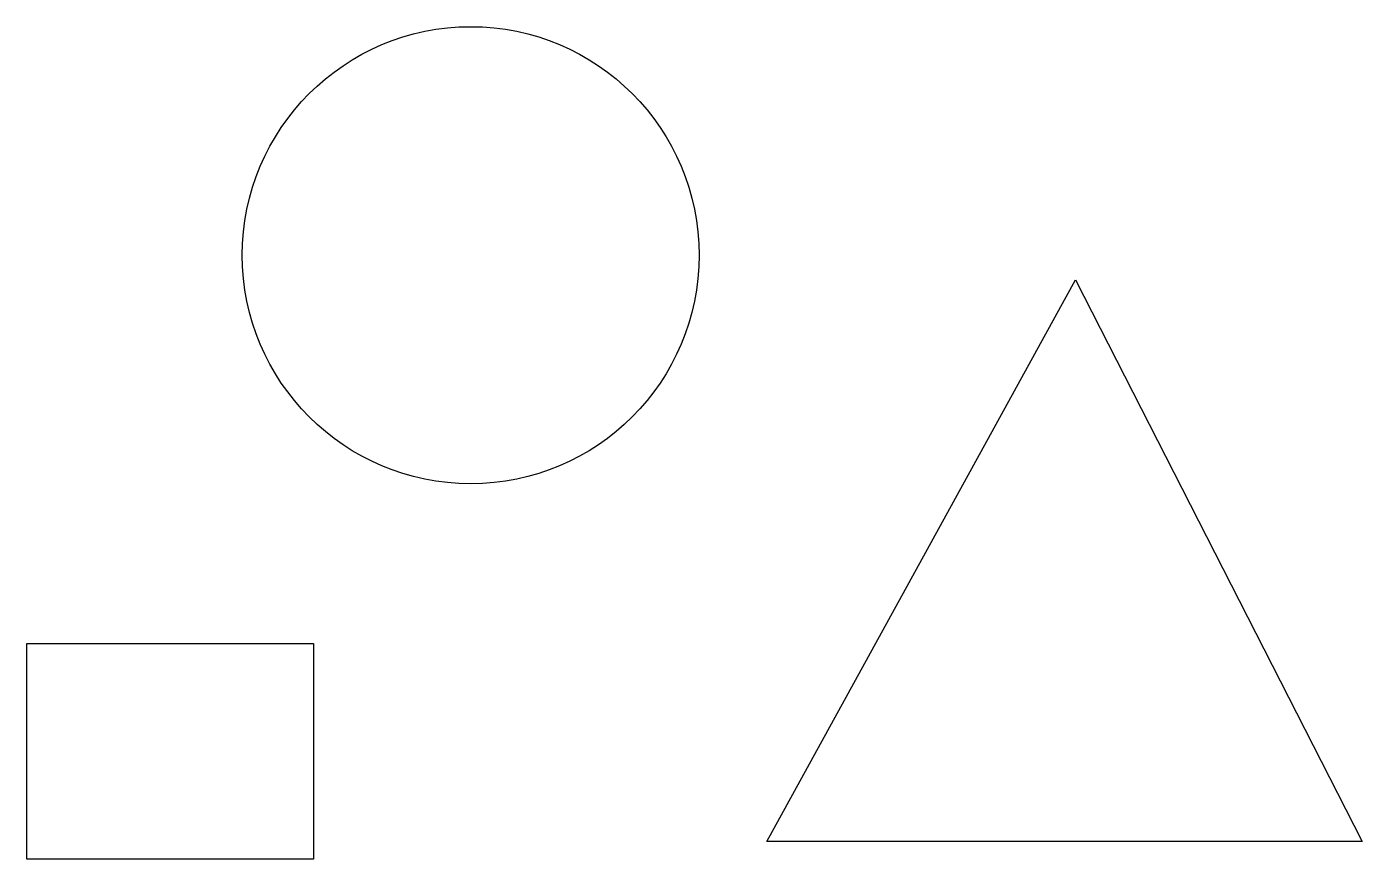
# Model space of a CAD drawing. Header units: inches. Extents: x 12.2 to 38.2, y 9.2 to 25.5.
import ezdxf

# ---------------------------------------------------------------- set-up
doc = ezdxf.new("R2010")
doc.units = ezdxf.units.IN
doc.header["$MEASUREMENT"] = 0

msp = doc.modelspace()

# ---------------------------------------------------------------- linework, layer by layer
msp.add_lwpolyline([(26.61, 9.567), (32.633, 20.524), (38.235, 9.567), (26.61, 9.567)])
msp.add_lwpolyline([(12.159, 13.43), (17.76, 13.43), (17.76, 9.219), (12.159, 9.219)], close=True)
msp.add_circle((20.828, 21.006), 4.46)

doc.saveas('drawing.dxf')
